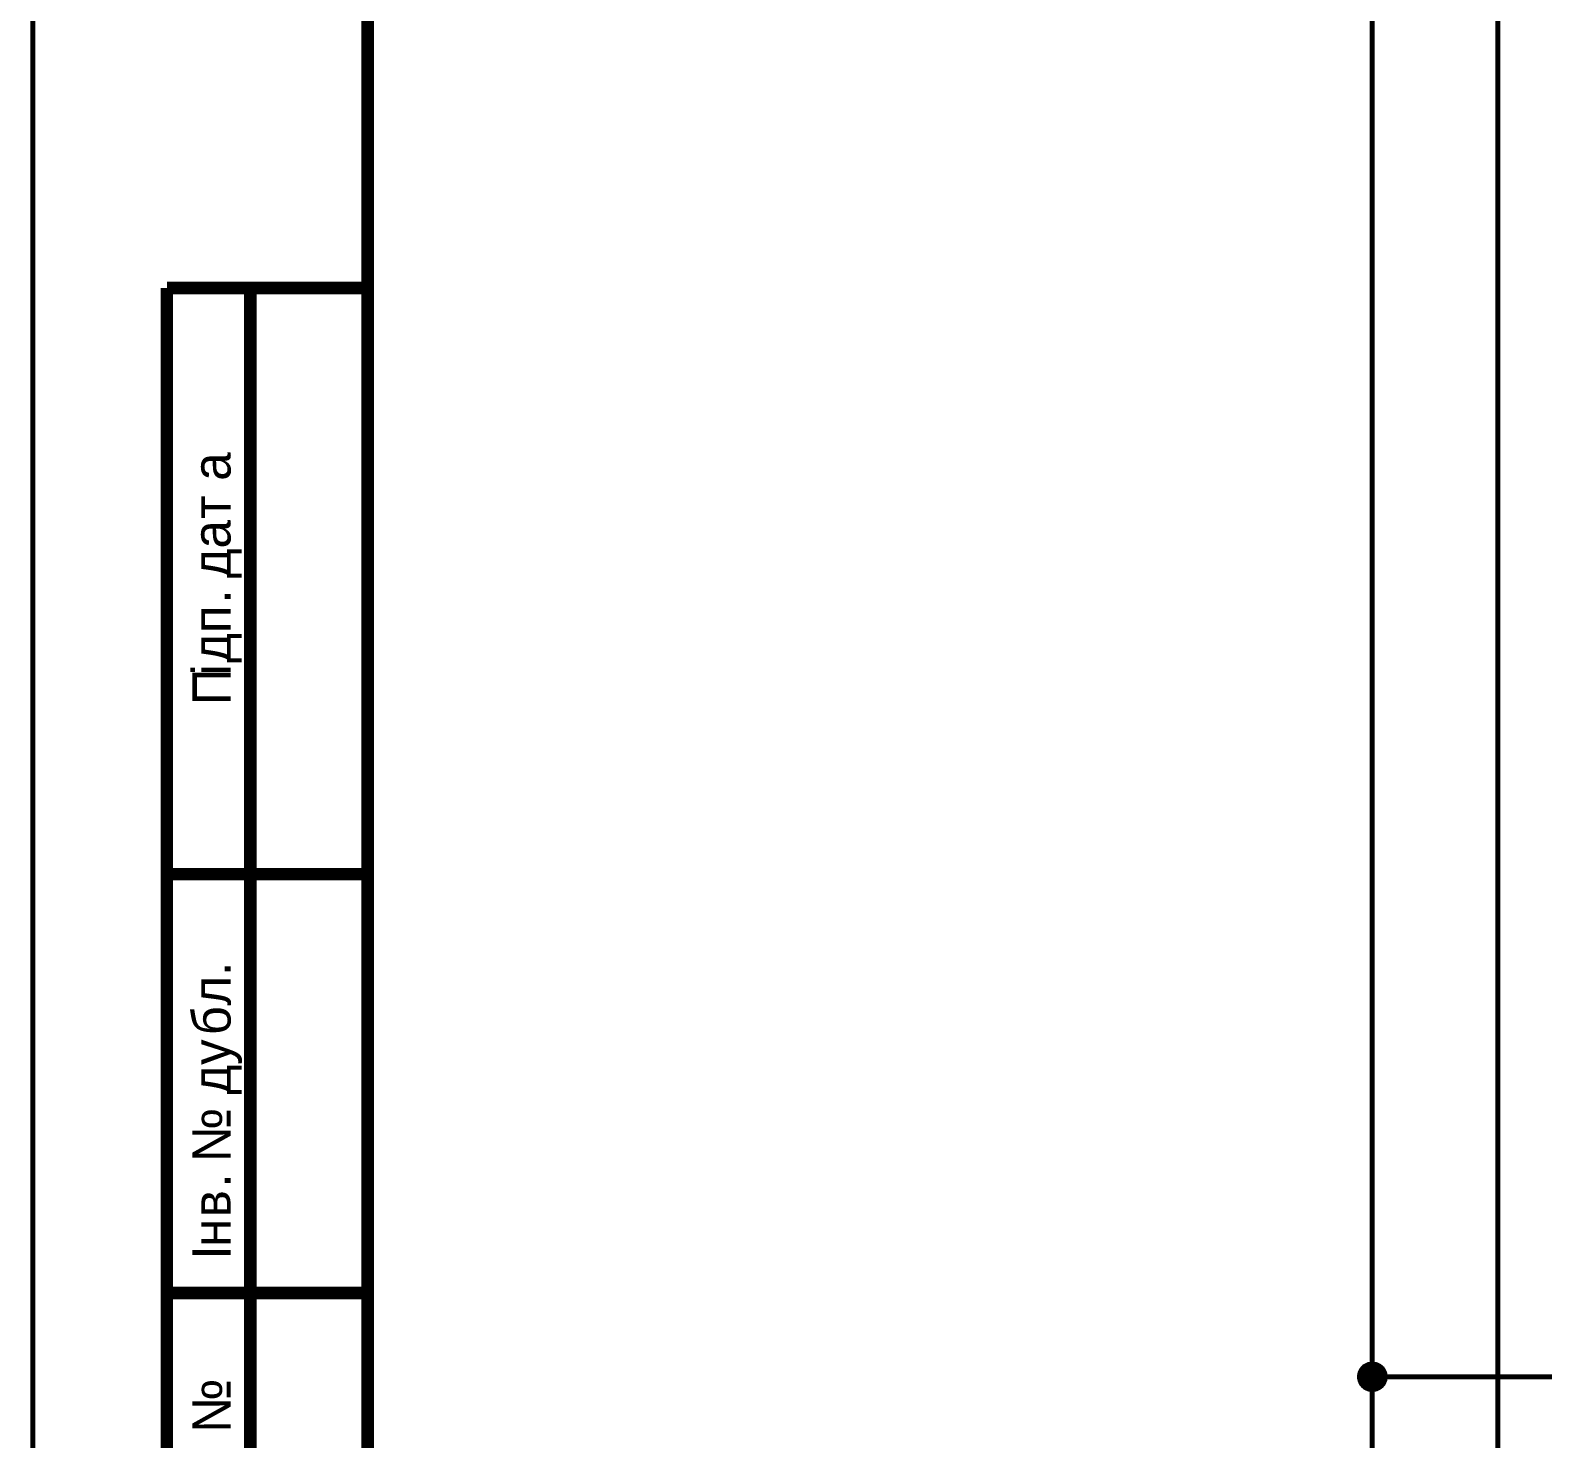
# Model space of a CAD drawing. Header units: millimetres. Extents: x 0 to 594, y 0 to 420.
# Drawn here: x -0.1 to 90.2, y 81.3 to 165.4 of the extents above; entities that cross this region are included whole.
import ezdxf

# ---------------------------------------------------------------- set-up
doc = ezdxf.new("R2010")
doc.units = ezdxf.units.MM
doc.layers.add('Sheet', color=255, linetype='Continuous')

msp = doc.modelspace()

# ---------------------------------------------------------------- linework, layer by layer
at = {"layer": 'Sheet'}
for points, const_width in [([(0.063, 420), (593.968, 420), (593.968, 0), (0.063, 0), (0.063, 420)], 0.3), ([(0.063, 420), (593.968, 420), (593.968, 0), (0.063, 0), (0.063, 420)], 0.3), ([(0.063, 420), (0.063, 0), (593.968, 0), (593.968, 420), (0.063, 420), (0.063, 420)], 0.0991), ([(0.063, 420), (0.063, 0), (593.968, 0), (593.968, 420), (0.063, 420), (0.063, 420)], 0.0991)]:
    msp.add_lwpolyline(points, close=True, dxfattribs=dict(at, const_width=const_width))
for points, const_width in [([(20.055, 414.993), (20.055, 4.991)], 0.749), ([(77.55, 54.995), (80.045, 54.995), (80.045, 84.989), (80.045, 347.489), (77.55, 347.489)], 0.3), ([(87.546, 337.491), (87.546, 74.991), (87.546, 44.998), (77.55, 44.998)], 0.3), ([(8.069, 4.991), (8.069, 149.998)], 0.749), ([(8.069, 149.998), (20.055, 149.998)], 0.749), ([(13.059, 4.991), (13.059, 149.998)], 0.749), ([(8.069, 114.998), (20.055, 114.998)], 0.749), ([(8.069, 89.995), (20.055, 89.995)], 0.749), ([(79.287, 84.989), (79.287, 85.036), (79.287, 85.068), (79.303, 85.099), (79.303, 85.147), (79.319, 85.178), (79.319, 85.21), (79.335, 85.257), (79.351, 85.289), (79.366, 85.32), (79.382, 85.352), (79.398, 85.384), (79.414, 85.415), (79.445, 85.447), (79.461, 85.478), (79.493, 85.494), (79.508, 85.526), (79.54, 85.557), (79.572, 85.573), (79.587, 85.605), (79.619, 85.62), (79.651, 85.636), (79.682, 85.652), (79.714, 85.668), (79.761, 85.684), (79.793, 85.699), (79.824, 85.715), (79.856, 85.731), (79.887, 85.731), (79.935, 85.731), (79.966, 85.747), (80.014, 85.747), (80.045, 85.747)], 0.3), ([(79.287, 84.989), (79.287, 85.036), (79.287, 85.068), (79.303, 85.099), (79.303, 85.147), (79.319, 85.178), (79.319, 85.21), (79.335, 85.257), (79.351, 85.289), (79.366, 85.32), (79.382, 85.352), (79.398, 85.384), (79.414, 85.415), (79.445, 85.447), (79.461, 85.478), (79.493, 85.494), (79.508, 85.526), (79.54, 85.557), (79.572, 85.573), (79.587, 85.605), (79.619, 85.62), (79.651, 85.636), (79.682, 85.652), (79.714, 85.668), (79.761, 85.684), (79.793, 85.699), (79.824, 85.715), (79.856, 85.731), (79.887, 85.731), (79.935, 85.731), (79.966, 85.747), (80.014, 85.747), (80.045, 85.747)], 0.3), ([(79.287, 84.989), (79.287, 85.036), (79.287, 85.068), (79.303, 85.099), (79.303, 85.147), (79.319, 85.178), (79.319, 85.21), (79.335, 85.257), (79.351, 85.289), (79.366, 85.32), (79.382, 85.352), (79.398, 85.384), (79.414, 85.415), (79.445, 85.447), (79.461, 85.478), (79.493, 85.494), (79.508, 85.526), (79.54, 85.557), (79.572, 85.573), (79.587, 85.605), (79.619, 85.62), (79.651, 85.636), (79.682, 85.652), (79.714, 85.668), (79.761, 85.684), (79.793, 85.699), (79.824, 85.715), (79.856, 85.731), (79.887, 85.731), (79.935, 85.731), (79.966, 85.747), (80.014, 85.747), (80.045, 85.747)], 0.3), ([(79.287, 84.989), (79.287, 85.036), (79.287, 85.068), (79.303, 85.099), (79.303, 85.147), (79.319, 85.178), (79.319, 85.21), (79.335, 85.257), (79.351, 85.289), (79.366, 85.32), (79.382, 85.352), (79.398, 85.384), (79.414, 85.415), (79.445, 85.447), (79.461, 85.478), (79.493, 85.494), (79.508, 85.526), (79.54, 85.557), (79.572, 85.573), (79.587, 85.605), (79.619, 85.62), (79.651, 85.636), (79.682, 85.652), (79.714, 85.668), (79.761, 85.684), (79.793, 85.699), (79.824, 85.715), (79.856, 85.731), (79.887, 85.731), (79.935, 85.731), (79.966, 85.747), (80.014, 85.747), (80.045, 85.747)], 0.3), ([(80.045, 85.747), (80.045, 85.747)], 0.3), ([(80.045, 85.747), (80.093, 85.747), (80.124, 85.747), (80.156, 85.731), (80.203, 85.731), (80.235, 85.731), (80.282, 85.715), (80.314, 85.699), (80.345, 85.684), (80.377, 85.668), (80.409, 85.652), (80.44, 85.636), (80.472, 85.62), (80.503, 85.605), (80.535, 85.573), (80.566, 85.557), (80.598, 85.526), (80.614, 85.494), (80.645, 85.478), (80.661, 85.447), (80.693, 85.415), (80.709, 85.384), (80.724, 85.352), (80.74, 85.32), (80.756, 85.289), (80.772, 85.257), (80.788, 85.21), (80.788, 85.178), (80.803, 85.147), (80.803, 85.099), (80.819, 85.068), (80.819, 85.036), (80.819, 84.989)], 0.3), ([(80.045, 85.747), (80.045, 85.747)], 0.3), ([(80.045, 85.747), (80.093, 85.747), (80.124, 85.747), (80.156, 85.731), (80.203, 85.731), (80.235, 85.731), (80.282, 85.715), (80.314, 85.699), (80.345, 85.684), (80.377, 85.668), (80.409, 85.652), (80.44, 85.636), (80.472, 85.62), (80.503, 85.605), (80.535, 85.573), (80.566, 85.557), (80.598, 85.526), (80.614, 85.494), (80.645, 85.478), (80.661, 85.447), (80.693, 85.415), (80.709, 85.384), (80.724, 85.352), (80.74, 85.32), (80.756, 85.289), (80.772, 85.257), (80.788, 85.21), (80.788, 85.178), (80.803, 85.147), (80.803, 85.099), (80.819, 85.068), (80.819, 85.036), (80.819, 84.989)], 0.3), ([(80.045, 85.747), (80.045, 85.747)], 0.3), ([(80.045, 85.747), (80.093, 85.747), (80.124, 85.747), (80.156, 85.731), (80.203, 85.731), (80.235, 85.731), (80.282, 85.715), (80.314, 85.699), (80.345, 85.684), (80.377, 85.668), (80.409, 85.652), (80.44, 85.636), (80.472, 85.62), (80.503, 85.605), (80.535, 85.573), (80.566, 85.557), (80.598, 85.526), (80.614, 85.494), (80.645, 85.478), (80.661, 85.447), (80.693, 85.415), (80.709, 85.384), (80.724, 85.352), (80.74, 85.32), (80.756, 85.289), (80.772, 85.257), (80.788, 85.21), (80.788, 85.178), (80.803, 85.147), (80.803, 85.099), (80.819, 85.068), (80.819, 85.036), (80.819, 84.989)], 0.3), ([(80.045, 85.747), (80.045, 85.747)], 0.3), ([(80.045, 85.747), (80.093, 85.747), (80.124, 85.747), (80.156, 85.731), (80.203, 85.731), (80.235, 85.731), (80.282, 85.715), (80.314, 85.699), (80.345, 85.684), (80.377, 85.668), (80.409, 85.652), (80.44, 85.636), (80.472, 85.62), (80.503, 85.605), (80.535, 85.573), (80.566, 85.557), (80.598, 85.526), (80.614, 85.494), (80.645, 85.478), (80.661, 85.447), (80.693, 85.415), (80.709, 85.384), (80.724, 85.352), (80.74, 85.32), (80.756, 85.289), (80.772, 85.257), (80.788, 85.21), (80.788, 85.178), (80.803, 85.147), (80.803, 85.099), (80.819, 85.068), (80.819, 85.036), (80.819, 84.989)], 0.3), ([(80.045, 84.231), (80.014, 84.231), (79.966, 84.231), (79.935, 84.246), (79.887, 84.246), (79.856, 84.262), (79.824, 84.262), (79.793, 84.278), (79.761, 84.294), (79.714, 84.31), (79.682, 84.325), (79.651, 84.341), (79.619, 84.357), (79.587, 84.389), (79.572, 84.404), (79.54, 84.436), (79.508, 84.452), (79.493, 84.483), (79.461, 84.515), (79.445, 84.531), (79.414, 84.562), (79.398, 84.594), (79.382, 84.625), (79.366, 84.657), (79.351, 84.704), (79.335, 84.736), (79.319, 84.768), (79.319, 84.799), (79.303, 84.831), (79.303, 84.878), (79.287, 84.91), (79.287, 84.957), (79.287, 84.989)], 0.3), ([(79.287, 84.989), (79.287, 84.989)], 0.3), ([(80.045, 84.231), (80.014, 84.231), (79.966, 84.231), (79.935, 84.246), (79.887, 84.246), (79.856, 84.262), (79.824, 84.262), (79.793, 84.278), (79.761, 84.294), (79.714, 84.31), (79.682, 84.325), (79.651, 84.341), (79.619, 84.357), (79.587, 84.389), (79.572, 84.404), (79.54, 84.436), (79.508, 84.452), (79.493, 84.483), (79.461, 84.515), (79.445, 84.531), (79.414, 84.562), (79.398, 84.594), (79.382, 84.625), (79.366, 84.657), (79.351, 84.704), (79.335, 84.736), (79.319, 84.768), (79.319, 84.799), (79.303, 84.831), (79.303, 84.878), (79.287, 84.91), (79.287, 84.957), (79.287, 84.989)], 0.3), ([(79.287, 84.989), (79.287, 84.989)], 0.3), ([(80.045, 84.231), (80.014, 84.231), (79.966, 84.231), (79.935, 84.246), (79.887, 84.246), (79.856, 84.262), (79.824, 84.262), (79.793, 84.278), (79.761, 84.294), (79.714, 84.31), (79.682, 84.325), (79.651, 84.341), (79.619, 84.357), (79.587, 84.389), (79.572, 84.404), (79.54, 84.436), (79.508, 84.452), (79.493, 84.483), (79.461, 84.515), (79.445, 84.531), (79.414, 84.562), (79.398, 84.594), (79.382, 84.625), (79.366, 84.657), (79.351, 84.704), (79.335, 84.736), (79.319, 84.768), (79.319, 84.799), (79.303, 84.831), (79.303, 84.878), (79.287, 84.91), (79.287, 84.957), (79.287, 84.989)], 0.3), ([(79.287, 84.989), (79.287, 84.989)], 0.3), ([(80.045, 84.231), (80.014, 84.231), (79.966, 84.231), (79.935, 84.246), (79.887, 84.246), (79.856, 84.262), (79.824, 84.262), (79.793, 84.278), (79.761, 84.294), (79.714, 84.31), (79.682, 84.325), (79.651, 84.341), (79.619, 84.357), (79.587, 84.389), (79.572, 84.404), (79.54, 84.436), (79.508, 84.452), (79.493, 84.483), (79.461, 84.515), (79.445, 84.531), (79.414, 84.562), (79.398, 84.594), (79.382, 84.625), (79.366, 84.657), (79.351, 84.704), (79.335, 84.736), (79.319, 84.768), (79.319, 84.799), (79.303, 84.831), (79.303, 84.878), (79.287, 84.91), (79.287, 84.957), (79.287, 84.989)], 0.3), ([(79.287, 84.989), (79.287, 84.989)], 0.3), ([(79.287, 84.989), (79.287, 85.036), (79.287, 85.068), (79.303, 85.099), (79.303, 85.147), (79.319, 85.178), (79.319, 85.21), (79.335, 85.257), (79.351, 85.289), (79.366, 85.32), (79.382, 85.352), (79.398, 85.384), (79.414, 85.415), (79.445, 85.447), (79.461, 85.478), (79.493, 85.494), (79.508, 85.526), (79.54, 85.557), (79.572, 85.573), (79.587, 85.605), (79.619, 85.62), (79.651, 85.636), (79.682, 85.652), (79.714, 85.668), (79.761, 85.684), (79.793, 85.699), (79.824, 85.715), (79.856, 85.731), (79.887, 85.731), (79.935, 85.731), (79.966, 85.747), (80.014, 85.747), (80.045, 85.747)], 0.0991), ([(79.287, 84.989), (79.287, 85.036), (79.287, 85.068), (79.303, 85.099), (79.303, 85.147), (79.319, 85.178), (79.319, 85.21), (79.335, 85.257), (79.351, 85.289), (79.366, 85.32), (79.382, 85.352), (79.398, 85.384), (79.414, 85.415), (79.445, 85.447), (79.461, 85.478), (79.493, 85.494), (79.508, 85.526), (79.54, 85.557), (79.572, 85.573), (79.587, 85.605), (79.619, 85.62), (79.651, 85.636), (79.682, 85.652), (79.714, 85.668), (79.761, 85.684), (79.793, 85.699), (79.824, 85.715), (79.856, 85.731), (79.887, 85.731), (79.935, 85.731), (79.966, 85.747), (80.014, 85.747), (80.045, 85.747)], 0.0991), ([(79.287, 84.989), (79.287, 85.036), (79.287, 85.068), (79.303, 85.099), (79.303, 85.147), (79.319, 85.178), (79.319, 85.21), (79.335, 85.257), (79.351, 85.289), (79.366, 85.32), (79.382, 85.352), (79.398, 85.384), (79.414, 85.415), (79.445, 85.447), (79.461, 85.478), (79.493, 85.494), (79.508, 85.526), (79.54, 85.557), (79.572, 85.573), (79.587, 85.605), (79.619, 85.62), (79.651, 85.636), (79.682, 85.652), (79.714, 85.668), (79.761, 85.684), (79.793, 85.699), (79.824, 85.715), (79.856, 85.731), (79.887, 85.731), (79.935, 85.731), (79.966, 85.747), (80.014, 85.747), (80.045, 85.747)], 0.0991), ([(79.287, 84.989), (79.287, 85.036), (79.287, 85.068), (79.303, 85.099), (79.303, 85.147), (79.319, 85.178), (79.319, 85.21), (79.335, 85.257), (79.351, 85.289), (79.366, 85.32), (79.382, 85.352), (79.398, 85.384), (79.414, 85.415), (79.445, 85.447), (79.461, 85.478), (79.493, 85.494), (79.508, 85.526), (79.54, 85.557), (79.572, 85.573), (79.587, 85.605), (79.619, 85.62), (79.651, 85.636), (79.682, 85.652), (79.714, 85.668), (79.761, 85.684), (79.793, 85.699), (79.824, 85.715), (79.856, 85.731), (79.887, 85.731), (79.935, 85.731), (79.966, 85.747), (80.014, 85.747), (80.045, 85.747)], 0.0991), ([(80.045, 84.231), (80.014, 84.231), (79.966, 84.231), (79.935, 84.246), (79.887, 84.246), (79.856, 84.262), (79.824, 84.262), (79.793, 84.278), (79.761, 84.294), (79.714, 84.31), (79.682, 84.325), (79.651, 84.341), (79.619, 84.357), (79.587, 84.389), (79.572, 84.404), (79.54, 84.436), (79.508, 84.452), (79.493, 84.483), (79.461, 84.515), (79.445, 84.531), (79.414, 84.562), (79.398, 84.594), (79.382, 84.625), (79.366, 84.657), (79.351, 84.704), (79.335, 84.736), (79.319, 84.768), (79.319, 84.799), (79.303, 84.831), (79.303, 84.878), (79.287, 84.91), (79.287, 84.957), (79.287, 84.989)], 0.0991), ([(79.287, 84.989), (79.287, 84.989)], 0.0991), ([(80.045, 84.231), (80.014, 84.231), (79.966, 84.231), (79.935, 84.246), (79.887, 84.246), (79.856, 84.262), (79.824, 84.262), (79.793, 84.278), (79.761, 84.294), (79.714, 84.31), (79.682, 84.325), (79.651, 84.341), (79.619, 84.357), (79.587, 84.389), (79.572, 84.404), (79.54, 84.436), (79.508, 84.452), (79.493, 84.483), (79.461, 84.515), (79.445, 84.531), (79.414, 84.562), (79.398, 84.594), (79.382, 84.625), (79.366, 84.657), (79.351, 84.704), (79.335, 84.736), (79.319, 84.768), (79.319, 84.799), (79.303, 84.831), (79.303, 84.878), (79.287, 84.91), (79.287, 84.957), (79.287, 84.989)], 0.0991), ([(79.287, 84.989), (79.287, 84.989)], 0.0991), ([(80.045, 84.231), (80.014, 84.231), (79.966, 84.231), (79.935, 84.246), (79.887, 84.246), (79.856, 84.262), (79.824, 84.262), (79.793, 84.278), (79.761, 84.294), (79.714, 84.31), (79.682, 84.325), (79.651, 84.341), (79.619, 84.357), (79.587, 84.389), (79.572, 84.404), (79.54, 84.436), (79.508, 84.452), (79.493, 84.483), (79.461, 84.515), (79.445, 84.531), (79.414, 84.562), (79.398, 84.594), (79.382, 84.625), (79.366, 84.657), (79.351, 84.704), (79.335, 84.736), (79.319, 84.768), (79.319, 84.799), (79.303, 84.831), (79.303, 84.878), (79.287, 84.91), (79.287, 84.957), (79.287, 84.989)], 0.0991), ([(79.287, 84.989), (79.287, 84.989)], 0.0991), ([(80.045, 84.231), (80.014, 84.231), (79.966, 84.231), (79.935, 84.246), (79.887, 84.246), (79.856, 84.262), (79.824, 84.262), (79.793, 84.278), (79.761, 84.294), (79.714, 84.31), (79.682, 84.325), (79.651, 84.341), (79.619, 84.357), (79.587, 84.389), (79.572, 84.404), (79.54, 84.436), (79.508, 84.452), (79.493, 84.483), (79.461, 84.515), (79.445, 84.531), (79.414, 84.562), (79.398, 84.594), (79.382, 84.625), (79.366, 84.657), (79.351, 84.704), (79.335, 84.736), (79.319, 84.768), (79.319, 84.799), (79.303, 84.831), (79.303, 84.878), (79.287, 84.91), (79.287, 84.957), (79.287, 84.989)], 0.0991), ([(79.287, 84.989), (79.287, 84.989)], 0.0991), ([(80.819, 84.989), (80.819, 84.957), (80.819, 84.91), (80.803, 84.878), (80.803, 84.831), (80.788, 84.799), (80.788, 84.768), (80.772, 84.736), (80.756, 84.704), (80.74, 84.657), (80.724, 84.625), (80.709, 84.594), (80.693, 84.562), (80.661, 84.531), (80.645, 84.515), (80.614, 84.483), (80.598, 84.452), (80.566, 84.436), (80.535, 84.404), (80.503, 84.389), (80.472, 84.357), (80.44, 84.341), (80.409, 84.325), (80.377, 84.31), (80.345, 84.294), (80.314, 84.278), (80.282, 84.262), (80.235, 84.262), (80.203, 84.246), (80.156, 84.246), (80.124, 84.231), (80.093, 84.231), (80.045, 84.231)], 0.3), ([(205.032, 84.989), (80.045, 84.989)], 0.3), ([(80.819, 84.989), (80.819, 84.957), (80.819, 84.91), (80.803, 84.878), (80.803, 84.831), (80.788, 84.799), (80.788, 84.768), (80.772, 84.736), (80.756, 84.704), (80.74, 84.657), (80.724, 84.625), (80.709, 84.594), (80.693, 84.562), (80.661, 84.531), (80.645, 84.515), (80.614, 84.483), (80.598, 84.452), (80.566, 84.436), (80.535, 84.404), (80.503, 84.389), (80.472, 84.357), (80.44, 84.341), (80.409, 84.325), (80.377, 84.31), (80.345, 84.294), (80.314, 84.278), (80.282, 84.262), (80.235, 84.262), (80.203, 84.246), (80.156, 84.246), (80.124, 84.231), (80.093, 84.231), (80.045, 84.231)], 0.3), ([(80.819, 84.989), (80.819, 84.957), (80.819, 84.91), (80.803, 84.878), (80.803, 84.831), (80.788, 84.799), (80.788, 84.768), (80.772, 84.736), (80.756, 84.704), (80.74, 84.657), (80.724, 84.625), (80.709, 84.594), (80.693, 84.562), (80.661, 84.531), (80.645, 84.515), (80.614, 84.483), (80.598, 84.452), (80.566, 84.436), (80.535, 84.404), (80.503, 84.389), (80.472, 84.357), (80.44, 84.341), (80.409, 84.325), (80.377, 84.31), (80.345, 84.294), (80.314, 84.278), (80.282, 84.262), (80.235, 84.262), (80.203, 84.246), (80.156, 84.246), (80.124, 84.231), (80.093, 84.231), (80.045, 84.231)], 0.3), ([(80.819, 84.989), (80.819, 84.957), (80.819, 84.91), (80.803, 84.878), (80.803, 84.831), (80.788, 84.799), (80.788, 84.768), (80.772, 84.736), (80.756, 84.704), (80.74, 84.657), (80.724, 84.625), (80.709, 84.594), (80.693, 84.562), (80.661, 84.531), (80.645, 84.515), (80.614, 84.483), (80.598, 84.452), (80.566, 84.436), (80.535, 84.404), (80.503, 84.389), (80.472, 84.357), (80.44, 84.341), (80.409, 84.325), (80.377, 84.31), (80.345, 84.294), (80.314, 84.278), (80.282, 84.262), (80.235, 84.262), (80.203, 84.246), (80.156, 84.246), (80.124, 84.231), (80.093, 84.231), (80.045, 84.231)], 0.3), ([(80.045, 85.747), (80.045, 85.747)], 0.0991), ([(80.045, 85.747), (80.093, 85.747), (80.124, 85.747), (80.156, 85.731), (80.203, 85.731), (80.235, 85.731), (80.282, 85.715), (80.314, 85.699), (80.345, 85.684), (80.377, 85.668), (80.409, 85.652), (80.44, 85.636), (80.472, 85.62), (80.503, 85.605), (80.535, 85.573), (80.566, 85.557), (80.598, 85.526), (80.614, 85.494), (80.645, 85.478), (80.661, 85.447), (80.693, 85.415), (80.709, 85.384), (80.724, 85.352), (80.74, 85.32), (80.756, 85.289), (80.772, 85.257), (80.788, 85.21), (80.788, 85.178), (80.803, 85.147), (80.803, 85.099), (80.819, 85.068), (80.819, 85.036), (80.819, 84.989)], 0.0991), ([(80.045, 85.747), (80.045, 85.747)], 0.0991), ([(80.045, 85.747), (80.093, 85.747), (80.124, 85.747), (80.156, 85.731), (80.203, 85.731), (80.235, 85.731), (80.282, 85.715), (80.314, 85.699), (80.345, 85.684), (80.377, 85.668), (80.409, 85.652), (80.44, 85.636), (80.472, 85.62), (80.503, 85.605), (80.535, 85.573), (80.566, 85.557), (80.598, 85.526), (80.614, 85.494), (80.645, 85.478), (80.661, 85.447), (80.693, 85.415), (80.709, 85.384), (80.724, 85.352), (80.74, 85.32), (80.756, 85.289), (80.772, 85.257), (80.788, 85.21), (80.788, 85.178), (80.803, 85.147), (80.803, 85.099), (80.819, 85.068), (80.819, 85.036), (80.819, 84.989)], 0.0991), ([(80.045, 85.747), (80.045, 85.747)], 0.0991), ([(80.045, 85.747), (80.093, 85.747), (80.124, 85.747), (80.156, 85.731), (80.203, 85.731), (80.235, 85.731), (80.282, 85.715), (80.314, 85.699), (80.345, 85.684), (80.377, 85.668), (80.409, 85.652), (80.44, 85.636), (80.472, 85.62), (80.503, 85.605), (80.535, 85.573), (80.566, 85.557), (80.598, 85.526), (80.614, 85.494), (80.645, 85.478), (80.661, 85.447), (80.693, 85.415), (80.709, 85.384), (80.724, 85.352), (80.74, 85.32), (80.756, 85.289), (80.772, 85.257), (80.788, 85.21), (80.788, 85.178), (80.803, 85.147), (80.803, 85.099), (80.819, 85.068), (80.819, 85.036), (80.819, 84.989)], 0.0991), ([(80.045, 85.747), (80.045, 85.747)], 0.0991), ([(80.045, 85.747), (80.093, 85.747), (80.124, 85.747), (80.156, 85.731), (80.203, 85.731), (80.235, 85.731), (80.282, 85.715), (80.314, 85.699), (80.345, 85.684), (80.377, 85.668), (80.409, 85.652), (80.44, 85.636), (80.472, 85.62), (80.503, 85.605), (80.535, 85.573), (80.566, 85.557), (80.598, 85.526), (80.614, 85.494), (80.645, 85.478), (80.661, 85.447), (80.693, 85.415), (80.709, 85.384), (80.724, 85.352), (80.74, 85.32), (80.756, 85.289), (80.772, 85.257), (80.788, 85.21), (80.788, 85.178), (80.803, 85.147), (80.803, 85.099), (80.819, 85.068), (80.819, 85.036), (80.819, 84.989)], 0.0991), ([(80.819, 84.989), (80.819, 84.957), (80.819, 84.91), (80.803, 84.878), (80.803, 84.831), (80.788, 84.799), (80.788, 84.768), (80.772, 84.736), (80.756, 84.704), (80.74, 84.657), (80.724, 84.625), (80.709, 84.594), (80.693, 84.562), (80.661, 84.531), (80.645, 84.515), (80.614, 84.483), (80.598, 84.452), (80.566, 84.436), (80.535, 84.404), (80.503, 84.389), (80.472, 84.357), (80.44, 84.341), (80.409, 84.325), (80.377, 84.31), (80.345, 84.294), (80.314, 84.278), (80.282, 84.262), (80.235, 84.262), (80.203, 84.246), (80.156, 84.246), (80.124, 84.231), (80.093, 84.231), (80.045, 84.231)], 0.0991), ([(80.819, 84.989), (80.819, 84.957), (80.819, 84.91), (80.803, 84.878), (80.803, 84.831), (80.788, 84.799), (80.788, 84.768), (80.772, 84.736), (80.756, 84.704), (80.74, 84.657), (80.724, 84.625), (80.709, 84.594), (80.693, 84.562), (80.661, 84.531), (80.645, 84.515), (80.614, 84.483), (80.598, 84.452), (80.566, 84.436), (80.535, 84.404), (80.503, 84.389), (80.472, 84.357), (80.44, 84.341), (80.409, 84.325), (80.377, 84.31), (80.345, 84.294), (80.314, 84.278), (80.282, 84.262), (80.235, 84.262), (80.203, 84.246), (80.156, 84.246), (80.124, 84.231), (80.093, 84.231), (80.045, 84.231)], 0.0991), ([(80.819, 84.989), (80.819, 84.957), (80.819, 84.91), (80.803, 84.878), (80.803, 84.831), (80.788, 84.799), (80.788, 84.768), (80.772, 84.736), (80.756, 84.704), (80.74, 84.657), (80.724, 84.625), (80.709, 84.594), (80.693, 84.562), (80.661, 84.531), (80.645, 84.515), (80.614, 84.483), (80.598, 84.452), (80.566, 84.436), (80.535, 84.404), (80.503, 84.389), (80.472, 84.357), (80.44, 84.341), (80.409, 84.325), (80.377, 84.31), (80.345, 84.294), (80.314, 84.278), (80.282, 84.262), (80.235, 84.262), (80.203, 84.246), (80.156, 84.246), (80.124, 84.231), (80.093, 84.231), (80.045, 84.231)], 0.0991), ([(80.819, 84.989), (80.819, 84.957), (80.819, 84.91), (80.803, 84.878), (80.803, 84.831), (80.788, 84.799), (80.788, 84.768), (80.772, 84.736), (80.756, 84.704), (80.74, 84.657), (80.724, 84.625), (80.709, 84.594), (80.693, 84.562), (80.661, 84.531), (80.645, 84.515), (80.614, 84.483), (80.598, 84.452), (80.566, 84.436), (80.535, 84.404), (80.503, 84.389), (80.472, 84.357), (80.44, 84.341), (80.409, 84.325), (80.377, 84.31), (80.345, 84.294), (80.314, 84.278), (80.282, 84.262), (80.235, 84.262), (80.203, 84.246), (80.156, 84.246), (80.124, 84.231), (80.093, 84.231), (80.045, 84.231)], 0.0991), ([(80.819, 84.989), (80.819, 84.989), (80.819, 84.989), (80.819, 84.989), (80.819, 84.989), (80.819, 84.989), (80.819, 84.989), (80.819, 84.989), (80.819, 84.989), (80.819, 84.989), (80.819, 84.989), (80.819, 84.989), (80.819, 84.989), (80.819, 84.989), (80.819, 84.989), (80.819, 84.989), (80.819, 84.989), (80.819, 84.989), (80.819, 84.989), (80.819, 84.989), (80.819, 84.989), (80.819, 84.989), (80.819, 84.989), (80.819, 84.989), (80.819, 84.989), (80.819, 84.989), (80.819, 84.989), (80.819, 84.989), (80.819, 84.989), (80.819, 84.989), (80.819, 84.989), (80.819, 84.989), (80.819, 84.989)], 0.3), ([(80.819, 84.989), (80.819, 84.989)], 0.3), ([(80.819, 84.989), (80.819, 84.989), (80.819, 84.989), (80.819, 84.989), (80.819, 84.989), (80.819, 84.989), (80.819, 84.989), (80.819, 84.989), (80.819, 84.989), (80.819, 84.989), (80.819, 84.989), (80.819, 84.989), (80.819, 84.989), (80.819, 84.989), (80.819, 84.989), (80.819, 84.989), (80.819, 84.989), (80.819, 84.989), (80.819, 84.989), (80.819, 84.989), (80.819, 84.989), (80.819, 84.989), (80.819, 84.989), (80.819, 84.989), (80.819, 84.989), (80.819, 84.989), (80.819, 84.989), (80.819, 84.989), (80.819, 84.989), (80.819, 84.989), (80.819, 84.989), (80.819, 84.989), (80.819, 84.989)], 0.3), ([(80.819, 84.989), (80.819, 84.989)], 0.3), ([(80.819, 84.989), (80.819, 84.989), (80.819, 84.989), (80.819, 84.989), (80.819, 84.989), (80.819, 84.989), (80.819, 84.989), (80.819, 84.989), (80.819, 84.989), (80.819, 84.989), (80.819, 84.989), (80.819, 84.989), (80.819, 84.989), (80.819, 84.989), (80.819, 84.989), (80.819, 84.989), (80.819, 84.989), (80.819, 84.989), (80.819, 84.989), (80.819, 84.989), (80.819, 84.989), (80.819, 84.989), (80.819, 84.989), (80.819, 84.989), (80.819, 84.989), (80.819, 84.989), (80.819, 84.989), (80.819, 84.989), (80.819, 84.989), (80.819, 84.989), (80.819, 84.989), (80.819, 84.989), (80.819, 84.989)], 0.3), ([(80.819, 84.989), (80.819, 84.989)], 0.3), ([(80.819, 84.989), (80.819, 84.989), (80.819, 84.989), (80.819, 84.989), (80.819, 84.989), (80.819, 84.989), (80.819, 84.989), (80.819, 84.989), (80.819, 84.989), (80.819, 84.989), (80.819, 84.989), (80.819, 84.989), (80.819, 84.989), (80.819, 84.989), (80.819, 84.989), (80.819, 84.989), (80.819, 84.989), (80.819, 84.989), (80.819, 84.989), (80.819, 84.989), (80.819, 84.989), (80.819, 84.989), (80.819, 84.989), (80.819, 84.989), (80.819, 84.989), (80.819, 84.989), (80.819, 84.989), (80.819, 84.989), (80.819, 84.989), (80.819, 84.989), (80.819, 84.989), (80.819, 84.989), (80.819, 84.989)], 0.3), ([(80.819, 84.989), (80.819, 84.989)], 0.3), ([(80.819, 84.989), (80.819, 84.989), (80.819, 84.989), (80.819, 84.989), (80.819, 84.989), (80.819, 84.989), (80.819, 84.989), (80.819, 84.989), (80.819, 84.989), (80.819, 84.989), (80.819, 84.989), (80.819, 84.989), (80.819, 84.989), (80.819, 84.989), (80.819, 84.989), (80.819, 84.989), (80.819, 84.989), (80.819, 84.989), (80.819, 84.989), (80.819, 84.989), (80.819, 84.989), (80.819, 84.989), (80.819, 84.989), (80.819, 84.989), (80.819, 84.989), (80.819, 84.989), (80.819, 84.989), (80.819, 84.989), (80.819, 84.989), (80.819, 84.989), (80.819, 84.989), (80.819, 84.989), (80.819, 84.989)], 0.0991), ([(80.819, 84.989), (80.819, 84.989)], 0.0991), ([(80.819, 84.989), (80.819, 84.989), (80.819, 84.989), (80.819, 84.989), (80.819, 84.989), (80.819, 84.989), (80.819, 84.989), (80.819, 84.989), (80.819, 84.989), (80.819, 84.989), (80.819, 84.989), (80.819, 84.989), (80.819, 84.989), (80.819, 84.989), (80.819, 84.989), (80.819, 84.989), (80.819, 84.989), (80.819, 84.989), (80.819, 84.989), (80.819, 84.989), (80.819, 84.989), (80.819, 84.989), (80.819, 84.989), (80.819, 84.989), (80.819, 84.989), (80.819, 84.989), (80.819, 84.989), (80.819, 84.989), (80.819, 84.989), (80.819, 84.989), (80.819, 84.989), (80.819, 84.989), (80.819, 84.989)], 0.0991), ([(80.819, 84.989), (80.819, 84.989)], 0.0991), ([(80.819, 84.989), (80.819, 84.989), (80.819, 84.989), (80.819, 84.989), (80.819, 84.989), (80.819, 84.989), (80.819, 84.989), (80.819, 84.989), (80.819, 84.989), (80.819, 84.989), (80.819, 84.989), (80.819, 84.989), (80.819, 84.989), (80.819, 84.989), (80.819, 84.989), (80.819, 84.989), (80.819, 84.989), (80.819, 84.989), (80.819, 84.989), (80.819, 84.989), (80.819, 84.989), (80.819, 84.989), (80.819, 84.989), (80.819, 84.989), (80.819, 84.989), (80.819, 84.989), (80.819, 84.989), (80.819, 84.989), (80.819, 84.989), (80.819, 84.989), (80.819, 84.989), (80.819, 84.989), (80.819, 84.989)], 0.0991), ([(80.819, 84.989), (80.819, 84.989)], 0.0991), ([(80.819, 84.989), (80.819, 84.989), (80.819, 84.989), (80.819, 84.989), (80.819, 84.989), (80.819, 84.989), (80.819, 84.989), (80.819, 84.989), (80.819, 84.989), (80.819, 84.989), (80.819, 84.989), (80.819, 84.989), (80.819, 84.989), (80.819, 84.989), (80.819, 84.989), (80.819, 84.989), (80.819, 84.989), (80.819, 84.989), (80.819, 84.989), (80.819, 84.989), (80.819, 84.989), (80.819, 84.989), (80.819, 84.989), (80.819, 84.989), (80.819, 84.989), (80.819, 84.989), (80.819, 84.989), (80.819, 84.989), (80.819, 84.989), (80.819, 84.989), (80.819, 84.989), (80.819, 84.989), (80.819, 84.989)], 0.0991), ([(80.819, 84.989), (80.819, 84.989)], 0.0991)]:
    msp.add_lwpolyline(points, dxfattribs=dict(at, const_width=const_width))
at = {"layer": 'Sheet', "const_width": 0.762}
msp.add_lwpolyline([(79.619, 85, 1), (80.381, 85, 1)], format="xyb", close=True, dxfattribs=at)

# ---------------------------------------------------------------- texts
at = {"layer": 'Sheet'}
for s, p in [('а', (11.875, 138.484)), ('т', (11.875, 136.209)), ('а', (11.875, 134.44)), ('д', (11.875, 132.671)), ('.', (11.875, 131.155)), ('п', (11.875, 129.386)), ('д', (11.875, 127.617)), ('і', (11.875, 126.859)), ('П', (11.875, 125.09)), ('.', (11.875, 108.917)), ('л', (11.875, 107.148)), ('б', (11.875, 105.379)), ('у', (11.875, 103.61)), ('д', (11.875, 101.841)), ('№', (11.875, 97.798)), ('.', (11.875, 96.282)), ('в', (11.875, 94.513)), ('н', (11.875, 92.744)), ('І', (11.875, 91.986)), ('№', (11.875, 81.625))]:
    msp.add_text(s, height=2.274, rotation=90, dxfattribs=at).set_placement(p)

doc.saveas('drawing.dxf')
